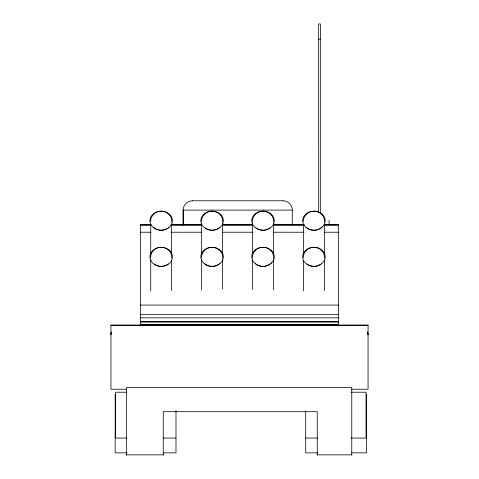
<?xml version="1.0" encoding="UTF-8"?>
<svg xmlns="http://www.w3.org/2000/svg" width="479" height="479" viewBox="0 0 479 479"><rect width="100%" height="100%" fill="white"/><g stroke="black" fill="none" stroke-linecap="round" stroke-linejoin="round"><path stroke-width="0.72" d="M183.2 224.974L183.206 210.095M292.25 224.974L292.316 210.095C292.334 205.108 287.945 200.677 282.933 200.785M110.936 334.749L111.362 331.971A9.849 9.46 -21.8 0 0 110.757 334.731M183.164 224.974L183.134 210.095C183.122 205.108 187.511 200.677 192.522 200.785M253.547 216.706L255.984 213.664A10.807 10.436 0 0 1 268.354 212.556L271.365 214.987M253.547 252.828L255.984 249.787A10.807 10.436 0 0 1 268.354 248.679M271.413 262.594L270.054 263.971M321.678 227.196L322.331 226.465M168.925 227.196L168.219 227.842A10.807 10.436 0 0 1 155.849 228.95M219.843 227.196L219.137 227.842A10.807 10.436 0 0 1 206.766 228.95M219.137 263.971L219.843 263.318M119.307 325.486L120.247 325.439M318.667 39.164L320.409 39.164L320.409 23.95L318.667 23.95L318.691 212.185M192.456 200.785L282.999 200.785M183.146 210.095L292.304 210.095M150.885 224.537L140.425 224.537L140.425 324.313L338.414 324.307L338.414 224.537L324.217 224.537M171.057 224.537L201.689 224.537M222.609 224.537L252.493 224.537M273.413 224.537L304.045 224.537M140.425 224.603L150.885 224.603M171.057 224.603L201.689 224.603M222.609 224.603L252.493 224.603M273.413 224.603L304.045 224.603M324.217 224.603L338.414 224.603M140.425 225.579L150.885 225.579M171.057 225.579L201.689 225.579M222.609 225.579L252.493 225.579M273.413 225.579L304.045 225.579M324.217 225.579L338.414 225.579M140.425 232.231L150.885 232.231M171.057 232.231L201.689 232.231M222.609 232.231L252.493 232.231M273.413 232.231L304.045 232.231M324.217 232.231L338.414 232.231M140.425 305.075L338.414 305.075M140.425 314.595L338.414 314.595M140.425 317.84L338.414 317.84M140.425 321.816L338.414 321.816M140.425 321.912L338.414 321.912M110.936 325.427L368.064 325.439M126.636 389.235L110.936 389.235L110.936 325.025L368.064 325.025L368.064 389.235L351.622 389.235M126.821 392.223L115.649 392.223L115.649 438.057L126.821 438.057M351.143 392.223L366.046 392.223L366.046 438.057L351.143 438.057M163.327 438.057L175.991 438.057M305.704 438.057L317.619 438.057M127.031 452.859L115.164 452.859L115.164 394.498M163.381 452.859L175.991 452.859L175.991 410.952M317.571 452.859L305.704 452.859L305.704 410.952M351.694 452.859L366.531 452.859L366.531 394.498M126.348 454.846L163.261 454.846M317.248 454.846L351.772 454.846M358.753 325.439L359.693 325.486M308.584 228.986L306.207 227.208M319.295 248.649L322.283 251.11A9.574 9.245 0 0 1 324.313 258.091M257.666 228.986L256.002 227.854M217.46 212.52L220.454 214.987M268.378 248.649L271.365 251.11A9.574 9.245 0 0 1 273.401 258.091M206.748 228.986L205.084 227.854M256.792 264.576L257.666 265.109A10.807 10.436 0 0 0 269.306 264.534M217.46 248.649L220.454 251.11A9.574 9.245 0 0 1 222.484 258.091M155.831 228.986L153.46 227.208M205.874 264.576L206.748 265.109M166.542 248.649L169.536 251.11A9.574 9.245 0 0 1 171.566 258.091M306.919 263.983L308.584 265.109A10.807 10.436 0 0 0 320.972 263.971M154.166 263.983L155.831 265.109A10.807 10.436 0 0 0 168.225 263.971M255.289 263.33L256.002 263.983M204.377 263.33L205.084 263.983M322.283 214.987L319.295 212.52A10.807 10.436 0 0 0 306.901 213.664L304.464 216.706A9.574 9.245 0 0 0 303.512 221.502M169.536 214.987L166.542 212.52A10.807 10.436 0 0 0 154.148 213.664L151.711 216.706A9.574 9.245 0 0 0 150.759 221.502M367.638 331.971L368.064 334.749M351.772 455.05L351.772 387.631L126.348 387.631L126.348 455.05M329.103 220.232L329.103 224.891M324.385 223.956L324.385 253.714M324.385 260.079L324.385 290.579M320.325 39.164L320.325 213.676M317.248 455.05L317.248 411.695L163.261 411.695L163.261 455.05M303.488 224.25L303.488 253.259M303.488 260.372L303.488 290.873M273.467 223.214L273.467 254.457M273.467 259.337L273.467 289.837M252.571 222.759L252.571 254.002M252.571 259.63L252.571 289.388M222.549 223.214L222.549 254.457M222.549 259.337L222.549 289.094M201.653 223.501L201.653 254.002M201.653 259.63L201.653 290.13M171.632 223.956L171.632 253.714M171.632 260.079L171.632 290.579M150.735 224.25L150.735 253.259M150.735 259.63L150.735 290.873M119.223 325.636A9.849 9.46 -21.8 0 1 120.253 325.528M358.759 325.241A9.849 9.46 68.3 0 1 359.819 325.367M367.435 332.025A9.849 9.46 68.3 0 1 367.962 334.737M319.271 248.679A10.807 10.436 0 0 0 306.901 249.787L304.464 252.828A9.574 9.245 0 0 0 303.512 257.63M252.595 257.63A9.574 9.245 0 0 1 253.523 252.816M217.436 248.679A10.807 10.436 0 0 0 205.066 249.787L202.629 252.828A9.574 9.245 0 0 0 201.677 257.63M218.388 264.534A10.807 10.436 0 0 1 206.766 265.079M166.524 248.679A10.807 10.436 0 0 0 154.148 249.787L151.711 252.828A9.574 9.245 0 0 0 150.759 257.63M322.283 214.987A9.574 9.245 0 0 1 324.313 221.963M320.972 227.842A10.807 10.436 0 0 1 308.602 228.95M271.365 214.987A9.574 9.245 0 0 1 273.401 221.963M252.595 221.502A9.574 9.245 0 0 1 253.523 216.694M270.054 227.842A10.807 10.436 0 0 1 257.684 228.95M220.448 214.987A9.574 9.245 0 0 1 222.484 221.963M217.436 212.556A10.807 10.436 0 0 0 205.066 213.664L202.629 216.706A9.574 9.245 0 0 0 201.677 221.502M169.53 214.987A9.574 9.245 0 0 1 171.566 221.963M307.44 264.588A11.286 9.52 0 0 0 325.181 257.654A11.286 9.52 0 0 0 309.189 248.164A11.286 9.52 0 0 0 307.44 264.588M256.522 264.588A11.286 9.52 0 0 0 274.263 257.654A11.286 9.52 0 0 0 258.271 248.164A11.286 9.52 0 0 0 256.522 264.588M205.605 264.588A11.286 9.52 0 0 0 223.346 257.654A11.286 9.52 0 0 0 207.359 248.164A11.286 9.52 0 0 0 205.605 264.588M154.693 264.588A11.286 9.52 0 0 0 172.428 257.654A11.286 9.52 0 0 0 156.441 248.164A11.286 9.52 0 0 0 154.693 264.588M307.44 228.459A11.286 9.52 0 0 0 325.181 221.526A11.286 9.52 0 0 0 309.189 212.041A11.286 9.52 0 0 0 307.44 228.459M256.522 228.459A11.286 9.52 0 0 0 274.263 221.526A11.286 9.52 0 0 0 258.271 212.041A11.286 9.52 0 0 0 256.522 228.459M205.605 228.459A11.286 9.52 0 0 0 223.346 221.526A11.286 9.52 0 0 0 207.359 212.041A11.286 9.52 0 0 0 205.605 228.459M154.693 228.459A11.286 9.52 0 0 0 172.428 221.526A11.286 9.52 0 0 0 156.441 212.041A11.286 9.52 0 0 0 154.693 228.459"/></g></svg>
